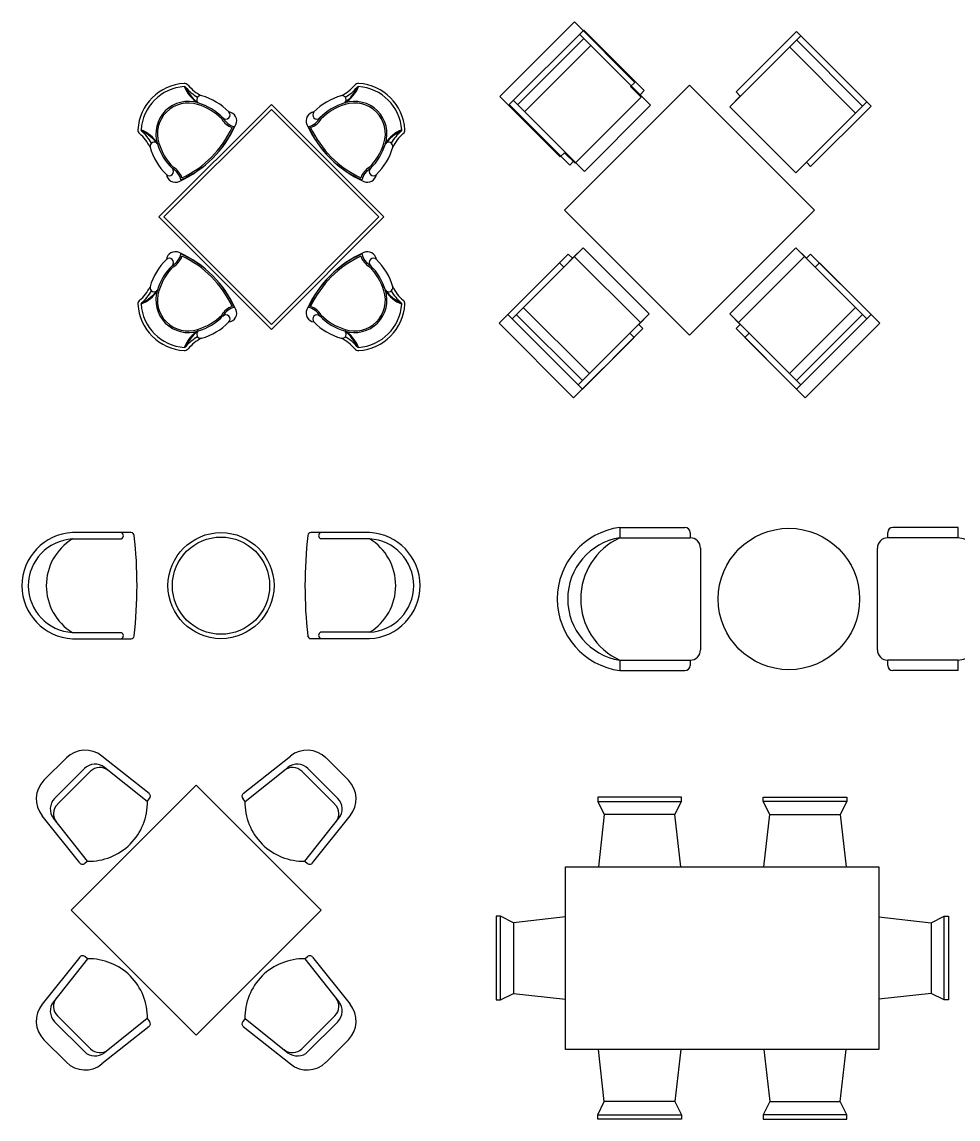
# Model space of a CAD drawing. Header units: inches. Extents: x -9234 to 10771, y 9659 to 27835.
# Drawn here: x -3495 to 1799, y 21239 to 27444 of the extents above; entities that cross this region are included whole.
import ezdxf

# ---------------------------------------------------------------- set-up
doc = ezdxf.new("R2010")
doc.units = ezdxf.units.IN
doc.header["$MEASUREMENT"] = 0
doc.layers.add('freecads.com', color=7, linetype='Continuous')

msp = doc.modelspace()

# ---------------------------------------------------------------- linework, layer by layer
at = {"extrusion": (0, 0, -1)}
for p, q in [((-792.9, 27022.8, 0), (-371.3, 27444.4, 0)), ((-371.3, 27444.4, 0), (-29.2, 27102.3, 0)), ((884.9, 27390.5, 0), (542.9, 27048.4, 0)), ((1306.5, 26968.9, 0), (884.9, 27390.5, 0)), ((-29.2, 27102.3, 0), (-53.1, 27078.5, 0)), ((-53.1, 27078.5, 0), (6.6, 27018.8, 0)), ((-450.8, 26680.7, 0), (-792.9, 27022.8, 0)), ((6.6, 27018.8, 0), (-367.3, 26644.9, 0)), ((566.7, 27024.6, 0), (507.1, 26964.9, 0)), ((542.9, 27048.4, 0), (566.7, 27024.6, 0)), ((507.1, 26964.9, 0), (880.9, 26591, 0)), ((964.5, 26626.8, 0), (1306.5, 26968.9, 0)), ((-427, 26704.6, 0), (-450.8, 26680.7, 0)), ((-367.3, 26644.9, 0), (-427, 26704.6, 0)), ((880.9, 26591, 0), (940.6, 26650.7, 0)), ((940.6, 26650.7, 0), (964.5, 26626.8, 0)), ((-405.4, 26131.7, 0), (-747.4, 25789.6, 0)), ((-381.5, 26107.8, 0), (-405.4, 26131.7, 0)), ((-321.8, 26167.5, 0), (-381.5, 26107.8, 0)), ((52, 25793.6, 0), (-321.8, 26167.5, 0)), ((556.7, 25743.9, 0), (930.6, 26117.8, 0)), ((930.6, 26117.8, 0), (990.3, 26058.2, 0)), ((990.3, 26058.2, 0), (1014.1, 26082, 0)), ((1014.1, 26082, 0), (1356.2, 25740, 0)), ((-747.4, 25789.6, 0), (-325.8, 25368, 0)), ((-7.6, 25733.9, 0), (52, 25793.6, 0)), ((-325.8, 25368, 0), (16.2, 25710.1, 0)), ((16.2, 25710.1, 0), (-7.6, 25733.9, 0)), ((616.4, 25684.3, 0), (556.7, 25743.9, 0)), ((1356.2, 25740, 0), (934.6, 25318.3, 0)), ((592.5, 25660.4, 0), (616.4, 25684.3, 0)), ((934.6, 25318.3, 0), (592.5, 25660.4, 0))]:
    msp.add_line(p, q, dxfattribs=at)
for p, q in [((-739.6, 26976.8, 0), (-318, 27398.4, 0)), ((-318, 27398.4, 0), (-739.6, 26976.8, 0)), ((-341.8, 27374.5, 0), (59.9, 26972.8, 0)), ((-318, 27398.4, 0), (24.1, 27056.3, 0)), ((-318, 27398.4, 0), (24.1, 27056.3, 0)), ((908.8, 27366.6, 0), (507.1, 26964.9, 0)), ((884.9, 27390.5, 0), (542.9, 27048.4, 0)), ((884.9, 27390.5, 0), (542.9, 27048.4, 0)), ((1306.5, 26968.9, 0), (884.9, 27390.5, 0)), ((884.9, 27390.5, 0), (1306.5, 26968.9, 0)), ((-318, 27350.6, 0), (-691.8, 26976.8, 0)), ((-278.2, 27310.9, 0), (-652.1, 26937, 0)), ((884.9, 27342.8, 0), (1258.8, 26968.9, 0)), ((845.1, 27303, 0), (1219, 26929.1, 0)), ((279.5, 27086.4, 0), (-427.6, 26379.3, 0)), ((-427.6, 26379.3, 0), (279.5, 27086.4, 0)), ((279.5, 27086.4, 0), (-427.6, 26379.3, 0)), ((24.1, 27056.3, 0), (0.2, 27032.4, 0)), ((24.1, 27056.3, 0), (0.2, 27032.4, 0)), ((986.7, 26379.3, 0), (279.5, 27086.4, 0)), ((279.5, 27086.4, 0), (986.7, 26379.3, 0)), ((986.7, 26379.3, 0), (279.5, 27086.4, 0)), ((-715.7, 27000.6, 0), (-314, 26598.9, 0)), ((0.2, 27032.4, 0), (59.9, 26972.8, 0)), ((566.7, 27024.6, 0), (507.1, 26964.9, 0)), ((542.9, 27048.4, 0), (566.7, 27024.6, 0)), ((542.9, 27048.4, 0), (566.7, 27024.6, 0)), ((-397.5, 26634.7, 0), (-739.6, 26976.8, 0)), ((-739.6, 26976.8, 0), (-397.5, 26634.7, 0)), ((59.9, 26972.8, 0), (-314, 26598.9, 0)), ((59.9, 26972.8, 0), (-314, 26598.9, 0)), ((507.1, 26964.9, 0), (880.9, 26591, 0)), ((507.1, 26964.9, 0), (880.9, 26591, 0)), ((1282.7, 26992.8, 0), (880.9, 26591, 0)), ((964.5, 26626.8, 0), (1306.5, 26968.9, 0)), ((1306.5, 26968.9, 0), (964.5, 26626.8, 0)), ((-373.6, 26658.6, 0), (-397.5, 26634.7, 0)), ((-373.6, 26658.6, 0), (-397.5, 26634.7, 0)), ((-314, 26598.9, 0), (-373.6, 26658.6, 0)), ((880.9, 26591, 0), (940.6, 26650.7, 0)), ((940.6, 26650.7, 0), (964.5, 26626.8, 0)), ((940.6, 26650.7, 0), (964.5, 26626.8, 0)), ((-427.6, 26379.3, 0), (279.5, 25672.1, 0)), ((279.5, 25672.1, 0), (-427.6, 26379.3, 0)), ((-427.6, 26379.3, 0), (279.5, 25672.1, 0)), ((279.5, 25672.1, 0), (986.7, 26379.3, 0)), ((986.7, 26379.3, 0), (279.5, 25672.1, 0)), ((279.5, 25672.1, 0), (986.7, 26379.3, 0)), ((-747.4, 25789.6, 0), (-405.4, 26131.7, 0)), ((-723.6, 25765.7, 0), (-321.8, 26167.5, 0)), ((-381.5, 26107.8, 0), (-405.4, 26131.7, 0)), ((52, 25793.6, 0), (-321.8, 26167.5, 0)), ((507.1, 25793.6, 0), (880.9, 26167.5, 0)), ((507.1, 25793.6, 0), (880.9, 26167.5, 0)), ((880.9, 26167.5, 0), (940.6, 26107.8, 0)), ((1282.7, 25765.7, 0), (880.9, 26167.5, 0)), ((940.6, 26107.8, 0), (964.5, 26131.7, 0)), ((940.6, 26107.8, 0), (964.5, 26131.7, 0)), ((964.5, 26131.7, 0), (1306.5, 25789.6, 0)), ((1306.5, 25789.6, 0), (964.5, 26131.7, 0)), ((-455, 26082, 0), (-797.1, 25740, 0)), ((-431.2, 26058.2, 0), (-455, 26082, 0)), ((-371.5, 26117.8, 0), (-431.2, 26058.2, 0)), ((2.4, 25743.9, 0), (-371.5, 26117.8, 0)), ((-286, 25455.5, 0), (-659.9, 25829.4, 0)), ((845.1, 25455.5, 0), (1219, 25829.4, 0)), ((-325.8, 25368, 0), (-747.4, 25789.6, 0)), ((-325.8, 25415.7, 0), (-699.7, 25789.6, 0)), ((-349.7, 25391.9, 0), (52, 25793.6, 0)), ((566.7, 25733.9, 0), (507.1, 25793.6, 0)), ((908.8, 25391.9, 0), (507.1, 25793.6, 0)), ((1306.5, 25789.6, 0), (884.9, 25368, 0)), ((884.9, 25415.7, 0), (1258.8, 25789.6, 0)), ((884.9, 25368, 0), (1306.5, 25789.6, 0)), ((-797.1, 25740, 0), (-375.5, 25318.3, 0)), ((-325.8, 25368, 0), (16.2, 25710.1, 0)), ((-57.3, 25684.3, 0), (2.4, 25743.9, 0)), ((16.2, 25710.1, 0), (-7.6, 25733.9, 0)), ((542.9, 25710.1, 0), (566.7, 25733.9, 0)), ((542.9, 25710.1, 0), (566.7, 25733.9, 0)), ((884.9, 25368, 0), (542.9, 25710.1, 0)), ((884.9, 25368, 0), (542.9, 25710.1, 0)), ((-375.5, 25318.3, 0), (-33.4, 25660.4, 0)), ((-33.4, 25660.4, 0), (-57.3, 25684.3, 0))]:
    msp.add_line(p, q)
at = {"layer": 'freecads.com', "extrusion": (0.006482, -0.001992, 0.999977)}
for p, q in [((-2720.9, 26341.2, -80.5), (-2084.5, 26977.6, -83.4)), ((-2692.9, 26341.2, -80.7), (-2084.5, 26949.6, -83.4)), ((-2084.5, 26977.6, -83.4), (-1448.1, 26341.2, -88.8)), ((-2084.5, 26949.6, -83.4), (-1476.1, 26341.2, -88.6)), ((-2084.5, 25704.8, -85.9), (-2720.9, 26341.2, -80.5)), ((-2084.5, 25732.8, -85.9), (-2692.9, 26341.2, -80.7)), ((-1448.1, 26341.2, -88.8), (-2084.5, 25704.8, -85.9)), ((-1476.1, 26341.2, -88.6), (-2084.5, 25732.8, -85.9))]:
    msp.add_line(p, q, dxfattribs=at)
at = {"layer": 'freecads.com'}
for p, q in [((-114.4, 24585.4), (253.7, 24585.4)), ((-114.4, 24585.4), (-114.4, 24526.5)), ((1798.5, 24585.4), (1430.5, 24585.4)), ((1798.5, 24526.5), (1798.5, 24585.4)), ((-2877.5, 24555.6), (-3209.6, 24555.6)), ((-3209.5, 24519.9), (-2932.3, 24519.9)), ((-1529.5, 24556.2), (-1861.6, 24556.3)), ((-1529.6, 24520.5), (-1806.8, 24520.5)), ((-114.4, 24526.5), (283.2, 24526.5)), ((283.2, 24555.9), (283.2, 24526.5)), ((1401, 24526.5), (1401, 24555.9)), ((1798.5, 24526.5), (1401, 24526.5)), ((342.1, 24467.6), (342.1, 23893.2)), ((1342.1, 23893.2), (1342.1, 24467.6)), ((-3209.6, 23991.3), (-2932.4, 23991.3)), ((-3209.6, 23955.6), (-2877.5, 23955.6)), ((-1861.7, 23956.3), (-1529.6, 23956.2)), ((-1529.6, 23991.9), (-1806.8, 23992)), ((-114.4, 23834.3), (283.2, 23834.3)), ((-114.4, 23834.3), (-114.4, 23775.4)), ((283.2, 23834.3), (283.2, 23804.8)), ((1401, 23804.8), (1401, 23834.3)), ((1798.5, 23834.3), (1401, 23834.3)), ((1798.5, 23775.4), (1798.5, 23834.3)), ((-114.4, 23775.4), (253.7, 23775.4)), ((1798.5, 23775.4), (1430.5, 23775.4)), ((-3370.6, 23155.2), (-3244.1, 23281.7)), ((-2776.5, 23079.7), (-3043, 23291.7)), ((-2243.4, 23079.7), (-1976.9, 23291.7)), ((-1775.8, 23281.7), (-1649.3, 23155.2)), ((-3310.3, 23052.9), (-3141.7, 23221.4)), ((-2786.5, 23035.4), (-3028.8, 23227.9)), ((-2233.4, 23035.4), (-1991.1, 23227.9)), ((-1878.2, 23221.4), (-1709.6, 23052.9)), ((-3294.7, 23019), (-3107.8, 23205.8)), ((-1912.1, 23205.8), (-1725.2, 23019)), ((-2510, 23128.2), (-3217.1, 22421.1)), ((-1802.8, 22421.1), (-2510, 23128.2)), ((-2786.5, 23035.4), (-2773.5, 23051.4)), ((-2233.4, 23035.4), (-2246.5, 23051.4)), ((234.4, 23059.9), (-238.7, 23059.9)), ((-238.7, 23059.9), (-238.7, 23035.3)), ((-238.7, 23035.3), (-201.8, 22961.5)), ((-238.7, 23035.3), (234.4, 23035.3)), ((197.5, 22961.5), (234.4, 23035.3)), ((234.4, 23035.3), (234.4, 23059.9)), ((696.5, 23035.3), (696.5, 23059.9)), ((696.5, 23059.9), (1169.5, 23059.9)), ((733.4, 22961.5), (696.5, 23035.3)), ((1169.5, 23035.3), (696.5, 23035.3)), ((1169.5, 23035.3), (1132.6, 22961.5)), ((1169.5, 23059.9), (1169.5, 23035.3)), ((-201.8, 22961.5), (-234.6, 22666.2)), ((197.5, 22961.5), (-201.8, 22961.5)), ((230.3, 22666.2), (197.5, 22961.5)), ((700.6, 22666.2), (733.4, 22961.5)), ((733.4, 22961.5), (1132.6, 22961.5)), ((1132.6, 22961.5), (1165.4, 22666.2)), ((-3168.6, 22687.6), (-3380.6, 22954.1)), ((-3124.3, 22697.6), (-3316.7, 22939.9)), ((-1895.6, 22697.6), (-1703.2, 22939.9)), ((-1851.3, 22687.6), (-1639.3, 22954.2)), ((-3124.3, 22697.6), (-3140.3, 22684.6)), ((-1895.6, 22697.6), (-1879.6, 22684.6)), ((-420.5, 22666.2), (1351.4, 22666.2)), ((-420.5, 21632.6), (-420.5, 22666.2)), ((1351.4, 22666.2), (1351.4, 21632.6)), ((-3217.1, 22421.1), (-2509.9, 21714)), ((-2509.9, 21714), (-1802.8, 22421.1)), ((-789.7, 22385.9), (-814.3, 22385.9)), ((-814.3, 22385.9), (-814.3, 21912.8)), ((-715.8, 22349), (-789.7, 22385.9)), ((-789.6, 21912.8), (-789.7, 22385.9)), ((-420.5, 22381.8), (-715.8, 22349)), ((-715.8, 22349), (-715.8, 21949.7)), ((1351.4, 22381.8), (1646.7, 22349)), ((1646.7, 22349), (1720.5, 22385.9)), ((1646.7, 22349), (1646.7, 21949.8)), ((1720.5, 22385.9), (1745.1, 22385.9)), ((1720.5, 21912.8), (1720.5, 22385.9)), ((1745.1, 22385.9), (1745.1, 21912.8)), ((-3168.6, 22154.5), (-3380.6, 21888)), ((-3124.3, 22144.5), (-3140.3, 22157.6)), ((-1895.6, 22144.5), (-1879.6, 22157.6)), ((-1851.3, 22154.5), (-1639.3, 21888)), ((-3124.3, 22144.5), (-3316.7, 21902.3)), ((-1895.6, 22144.5), (-1703.2, 21902.3)), ((-814.3, 21912.8), (-789.6, 21912.8)), ((-789.6, 21912.8), (-715.8, 21949.7)), ((-715.8, 21949.7), (-420.5, 21916.9)), ((1646.7, 21949.8), (1351.4, 21916.9)), ((1720.5, 21912.8), (1646.7, 21949.8)), ((1745.1, 21912.8), (1720.5, 21912.8)), ((-3141.7, 21620.7), (-3310.3, 21789.3)), ((-3107.8, 21636.3), (-3294.7, 21823.2)), ((-2786.5, 21806.7), (-3028.8, 21614.3)), ((-2786.5, 21806.7), (-2773.5, 21790.7)), ((-2233.4, 21806.7), (-2246.4, 21790.7)), ((-2233.4, 21806.7), (-1991.1, 21614.3)), ((-1725.2, 21823.2), (-1912.1, 21636.3)), ((-1709.6, 21789.3), (-1878.2, 21620.7)), ((-2776.5, 21762.4), (-3043, 21550.4)), ((-2243.4, 21762.4), (-1976.9, 21550.4)), ((-3244.1, 21560.4), (-3370.6, 21686.9)), ((-1775.8, 21560.4), (-1649.3, 21686.9)), ((1351.4, 21632.6), (-420.5, 21632.6)), ((-201.8, 21337.3), (-234.6, 21632.6)), ((230.3, 21632.6), (197.5, 21337.3)), ((700.6, 21632.6), (733.4, 21337.3)), ((1132.6, 21337.3), (1165.4, 21632.6)), ((-238.7, 21263.4), (-201.8, 21337.3)), ((197.5, 21337.3), (-201.8, 21337.3)), ((197.5, 21337.3), (234.4, 21263.4)), ((733.4, 21337.3), (696.5, 21263.4)), ((733.4, 21337.3), (1132.6, 21337.3)), ((1169.5, 21263.4), (1132.6, 21337.3)), ((-238.7, 21238.8), (-238.7, 21263.4)), ((-238.7, 21263.4), (234.4, 21263.4)), ((234.4, 21238.8), (-238.7, 21238.8)), ((234.4, 21263.4), (234.4, 21238.8)), ((696.5, 21263.4), (696.5, 21238.8)), ((1169.5, 21263.4), (696.5, 21263.4)), ((696.5, 21238.8), (1169.5, 21238.8)), ((1169.5, 21238.8), (1169.5, 21263.4))]:
    msp.add_line(p, q, dxfattribs=at)
for centre, radius in [((842.1, 24180.4), 400), ((-2369.6, 24255.9), 300), ((-2369.6, 24255.9), 275)]:
    msp.add_circle(centre, radius, dxfattribs=at)
for centre, radius, start, end in [((-2559.4, 26816.3, -77.7), 281.1, 93.88472, 176.21336), ((-2559.4, 26816.3, -77.7), 263.1, 93.86192, 176.18971), ((-2576.6, 27069.8, -77.9), 27, 39.64135, 93.88411), ((-2576.6, 27069.8, -78.1), 9, 39.62945, 93.88411), ((-2404.5, 27144.7, -78.4), 184.7, 200.89514, 239.25284), ((-2380.6, 27232.2, -78.1), 245.5, 219.64159, 240.32932), ((-2364, 27165.1, -78), 224.3, 203.52307, 233.0079), ((-2380.6, 27232.2, -78.2), 227.5, 219.64157, 244.18582), ((-1788.5, 27232.2, -78.2), 227.5, 295.81418, 320.35843), ((-1764.5, 27144.7, -78.4), 184.7, 300.74716, 339.10486), ((-1805, 27165.1, -78), 224.3, 306.9921, 336.47693), ((-1788.5, 27232.2, -78.1), 245.5, 299.67068, 320.35841), ((-1592.5, 27069.8, -77.9), 27, 86.11589, 140.35865), ((-1592.5, 27069.8, -78.1), 9, 86.11589, 140.37055), ((-1609.7, 26816.3, -77.7), 263.1, 3.81029, 86.13808), ((-1609.7, 26816.3, -77.7), 281.1, 3.78664, 86.11528), ((-2555, 26811.7, -78), 183, 72.15813, 197.84405), ((-2483.6, 27004, -78), 23.7, 80.29478, 229.73531), ((-2573.7, 26694.1, -79.1), 346.3, 44.09137, 74.23472), ((-1595.3, 26694.1, -79.1), 346.3, 105.76528, 135.90863), ((-1685.4, 27004, -78), 23.7, 310.26469, 99.70522), ((-1614, 26811.7, -78), 183, 342.15595, 107.84187), ((-2555, 26811.7, -78), 174, 72.12241, 197.87977), ((-2591.3, 26673.2, -78.7), 317.1, 44.62633, 73.56637), ((-2591.3, 26673.2, -79.1), 326.1, 44.4061, 73.54648), ((-2341.8, 26918.3, -79.1), 23.7, 225.60766, 45.00182), ((-2331.2, 26885.3, -79.2), 50.3, 334.77882, 83.13655), ((-1837.8, 26885.3, -79.2), 50.3, 96.86345, 205.22118), ((-1827.3, 26918.3, -79.1), 23.7, 134.99818, 314.39234), ((-1577.7, 26673.2, -79.1), 326.1, 106.45352, 135.5939), ((-1577.7, 26673.2, -78.7), 317.1, 106.43363, 135.37367), ((-1614, 26811.7, -78), 174, 342.12023, 107.87759), ((-2272.8, 26948, -78.7), 106.4, 209.30168, 251.64578), ((-2272.8, 26948, -79.1), 97.4, 208.61, 257.58402), ((-1896.2, 26948, -79.1), 97.4, 282.41598, 331.39), ((-1896.2, 26948, -78.7), 106.4, 288.35422, 330.69832), ((-2813.1, 26833.3, -77.9), 27, 176.11589, 230.35865), ((-2975.5, 26637.3, -78.2), 227.5, 25.81418, 50.35843), ((-2813.1, 26833.3, -78.1), 9, 176.11589, 230.37055), ((-2887.9, 26661.2, -78.4), 184.7, 30.74716, 69.10486), ((-2975.5, 26637.3, -78.1), 245.5, 29.67068, 50.35841), ((-2908.3, 26620.7, -78), 224.3, 36.9921, 66.47693), ((-2866.5, 27123.2, -81.9), 636.1, 294.06553, 335.93665), ((-2835.4, 27092.1, -76.5), 592.1, 293.83362, 336.16856), ((-2838.7, 27095.4, -78.7), 587.5, 295.01474, 334.98526), ((-1302.6, 27123.2, -81.9), 636.1, 204.06335, 245.93447), ((-1333.6, 27092.1, -76.5), 592.1, 203.83144, 246.16638), ((-1330.3, 27095.4, -78.7), 587.5, 205.01474, 244.98526), ((-1281.1, 26661.2, -78.4), 184.7, 110.89514, 149.25284), ((-1260.7, 26620.7, -78), 224.3, 113.52307, 143.0079), ((-1193.6, 26637.3, -78.1), 245.5, 129.64159, 150.32932), ((-1193.6, 26637.3, -78.2), 227.5, 129.64157, 154.18582), ((-1356, 26833.3, -78.1), 9, 309.62945, 3.88411), ((-1356, 26833.3, -77.9), 27, 309.64135, 3.88411), ((-2747.3, 26740.4, -78), 23.7, 40.26469, 189.70522), ((-2416.5, 26848, -79.1), 326.1, 196.45352, 225.5939), ((-2416.5, 26848, -78.7), 317.1, 196.43363, 225.37367), ((-1752.6, 26848, -78.7), 317.1, 314.62633, 343.56637), ((-1752.6, 26848, -79.1), 326.1, 314.4061, 343.54648), ((-1421.8, 26740.4, -78), 23.7, 350.29478, 139.73531), ((-2437.4, 26830.4, -79.1), 346.3, 195.76528, 225.90863), ((-1731.6, 26830.4, -79.1), 346.3, 314.09137, 344.23472), ((-2691.3, 26529.5, -78.7), 106.4, 18.35422, 60.69832), ((-1477.7, 26529.5, -78.7), 106.4, 119.30168, 161.64578), ((-2628.5, 26587.9, -79.2), 50.3, 186.86345, 295.22118), ((-2661.6, 26598.5, -79.1), 23.7, 224.99818, 44.39234), ((-2691.3, 26529.5, -79.1), 97.4, 12.41598, 61.39), ((-1477.7, 26529.5, -79.1), 97.4, 118.61, 167.58402), ((-1540.5, 26587.9, -79.2), 50.3, 244.77882, 353.13655), ((-1507.5, 26598.5, -79.1), 23.7, 135.60766, 315.00182), ((-2628.5, 26094.5, -79.2), 50.3, 64.77882, 173.13655), ((-2691.3, 26152.9, -79.1), 97.4, 298.61, 347.58402), ((-2866.5, 25559.3, -81.9), 636.1, 24.06335, 65.93447), ((-2835.4, 25590.3, -76.5), 592.1, 23.83144, 66.16638), ((-1302.6, 25559.3, -81.9), 636.1, 114.06553, 155.93665), ((-1333.6, 25590.3, -76.5), 592.1, 113.83362, 156.16856), ((-1477.7, 26152.9, -79.1), 97.4, 192.41598, 241.39), ((-1540.5, 26094.5, -79.2), 50.3, 6.86345, 115.22118), ((-2437.4, 25852, -79.1), 346.3, 134.09137, 164.23472), ((-2416.5, 25834.4, -79.1), 326.1, 134.4061, 163.54648), ((-2661.6, 26083.9, -79.1), 23.7, 315.60766, 135.00182), ((-2691.3, 26152.9, -78.7), 106.4, 299.30168, 341.64578), ((-2838.7, 25587, -78.7), 587.5, 25.01474, 64.98526), ((-1330.3, 25587, -78.7), 587.5, 115.01474, 154.98526), ((-1477.7, 26152.9, -78.7), 106.4, 198.35422, 240.69832), ((-1507.5, 26083.9, -79.1), 23.7, 44.99818, 224.39234), ((-1752.6, 25834.4, -79.1), 326.1, 16.45352, 45.5939), ((-1731.6, 25852, -79.1), 346.3, 15.76528, 45.90863), ((-2416.5, 25834.4, -78.7), 317.1, 134.62633, 163.56637), ((-1752.6, 25834.4, -78.7), 317.1, 16.43363, 45.37367), ((-2975.5, 26045.2, -78.2), 227.5, 309.64157, 334.18582), ((-2747.3, 25942.1, -78), 23.7, 170.29478, 319.73531), ((-1421.8, 25942.1, -78), 23.7, 220.26469, 9.70522), ((-1193.6, 26045.2, -78.2), 227.5, 205.81418, 230.35843), ((-2887.9, 26021.2, -78.4), 184.7, 290.89514, 329.25284), ((-2908.3, 26061.7, -78), 224.3, 293.52307, 323.0079), ((-2975.5, 26045.2, -78.1), 245.5, 309.64159, 330.32932), ((-2555, 25870.7, -78), 183, 162.15595, 287.84187), ((-2555, 25870.7, -78), 174, 162.12023, 287.87759), ((-1614, 25870.7, -78), 183, 252.15813, 17.84405), ((-1614, 25870.7, -78), 174, 252.12241, 17.87977), ((-1281.1, 26021.2, -78.4), 184.7, 210.74716, 249.10486), ((-1260.7, 26061.7, -78), 224.3, 216.9921, 246.47693), ((-1193.6, 26045.2, -78.1), 245.5, 209.67068, 230.35841), ((-2813.1, 25849.2, -77.9), 27, 129.64135, 183.88411), ((-2559.4, 25866.1, -77.7), 281.1, 183.78664, 266.11528), ((-2813.1, 25849.2, -78.1), 9, 129.62945, 183.88411), ((-2559.4, 25866.1, -77.7), 263.1, 183.81029, 266.13808), ((-2272.8, 25734.4, -78.7), 106.4, 108.35422, 150.69832), ((-2272.8, 25734.4, -79.1), 97.4, 102.41598, 151.39), ((-2331.2, 25797.2, -79.2), 50.3, 276.86345, 25.22118), ((-1837.8, 25797.2, -79.2), 50.3, 154.77882, 263.13655), ((-1896.2, 25734.4, -79.1), 97.4, 28.61, 77.58402), ((-1896.2, 25734.4, -78.7), 106.4, 29.30168, 71.64578), ((-1609.7, 25866.1, -77.7), 263.1, 273.86192, 356.18971), ((-1609.7, 25866.1, -77.7), 281.1, 273.88472, 356.21336), ((-1356, 25849.2, -78.1), 9, 356.11589, 50.37055), ((-1356, 25849.2, -77.9), 27, 356.11589, 50.35865), ((-2591.3, 26009.3, -78.7), 317.1, 286.43363, 315.37367), ((-2591.3, 26009.3, -79.1), 326.1, 286.45352, 315.5939), ((-2341.8, 25764.1, -79.1), 23.7, 314.99818, 134.39234), ((-1827.3, 25764.1, -79.1), 23.7, 45.60766, 225.00182), ((-1577.7, 26009.3, -79.1), 326.1, 224.4061, 253.54648), ((-1577.7, 26009.3, -78.7), 317.1, 224.62633, 253.56637), ((-2404.5, 25537.8, -78.4), 184.7, 120.74716, 159.10486), ((-2364, 25517.4, -78), 224.3, 126.9921, 156.47693), ((-2483.6, 25678.4, -78), 23.7, 130.26469, 279.70522), ((-2573.7, 25988.3, -79.1), 346.3, 285.76528, 315.90863), ((-1595.3, 25988.3, -79.1), 346.3, 224.09137, 254.23472), ((-1685.4, 25678.4, -78), 23.7, 260.29478, 49.73531), ((-1764.5, 25537.8, -78.4), 184.7, 20.89514, 59.25284), ((-1805, 25517.4, -78), 224.3, 23.52307, 53.0079), ((-2380.6, 25450.2, -78.1), 245.5, 119.67068, 140.35841), ((-2380.6, 25450.2, -78.2), 227.5, 115.81418, 140.35843), ((-1788.5, 25450.2, -78.2), 227.5, 39.64157, 64.18582), ((-1788.5, 25450.2, -78.1), 245.5, 39.64159, 60.32932), ((-2576.6, 25612.6, -77.9), 27, 266.11589, 320.35865), ((-2576.6, 25612.6, -78.1), 9, 266.11589, 320.37055), ((-1592.5, 25612.6, -77.9), 27, 219.64135, 273.88411), ((-1592.5, 25612.6, -78.1), 9, 219.62945, 273.88411), ((-59.1, 24180.4), 408.8, 97.77582, 262.22418), ((253.7, 24555.9), 29.5, 0, 90), ((1430.5, 24555.9), 29.5, 90, 180), ((-3194.9, 24255.6), 300.4, 92.79454, 267.19807), ((-3194.9, 24255.6), 264.7, 93.17423, 266.81026), ((-3048.4, 24255.6), 309.6, 121.36871, 238.61577), ((-2942, 24537.7), 20.3, 298.54617, 61.43831), ((-2877.5, 24537.7), 17.9, 6.43646, 89.99224), ((-5509.5, 24255.9), 2664.9, 353.87177, 6.11349), ((770.3, 24255.9), 2664.9, 173.87177, 186.11349), ((-1861.6, 24538.4), 17.9, 89.99224, 173.54803), ((-1797, 24538.4), 20.3, 118.54617, 241.43831), ((-1544.2, 24256.2), 300.4, 272.79454, 87.19807), ((-1544.3, 24256.2), 264.7, 273.17423, 86.81026), ((-1690.8, 24256.2), 309.6, 301.36871, 58.61577), ((-58.3, 24180.4), 350.6, 99.20019, 260.79981), ((46.3, 24180.4), 381.6, 114.89999, 245.10001), ((283.2, 24467.6), 58.9, 0, 90), ((1401, 24467.6), 58.9, 90, 180), ((1742.5, 24180.4), 350.6, 279.20019, 80.79981), ((-2942.1, 23973.4), 20.3, 298.54617, 61.43831), ((-2877.5, 23973.4), 17.9, 269.99224, 353.54803), ((-1861.7, 23974.1), 17.9, 186.43646, 269.99224), ((-1797.1, 23974.1), 20.3, 118.54617, 241.43831), ((283.2, 23893.2), 58.9, 270, 0), ((1401, 23893.2), 58.9, 180, 270), ((253.7, 23804.8), 29.5, 270, 0), ((1430.5, 23804.8), 29.5, 180, 270), ((-3138, 23175.6), 150, 50.71079, 135.0002), ((-1881.9, 23175.6), 150, 45.0002, 129.2896), ((-3081.6, 23161.3), 85, 51.53414, 135.0002), ((-3054.8, 23152.8), 75, 50.71079, 135.0002), ((-1965.1, 23152.8), 75, 45.0002, 129.2896), ((-1938.3, 23161.3), 85, 45.0002, 128.46626), ((-3264.5, 23049.1), 150, 135.0002, 219.2896), ((-1755.4, 23049.1), 150, 320.71079, 45.0002), ((-3250.2, 22992.7), 85, 135.0002, 218.46626), ((-3117.8, 23028.9), 331.9, 268.74637, 1.25403), ((-2788.9, 23064.1), 20, 320.71079, 51.50074), ((-2231, 23064.1), 20, 128.49965, 219.2896), ((-1902.2, 23028.9), 331.9, 178.74637, 271.25403), ((-1769.7, 22992.8), 85, 321.53414, 45.0002), ((-3241.7, 22965.9), 75, 135.0002, 219.2896), ((-1778.2, 22965.9), 75, 320.71079, 45.0002), ((-3152.9, 22700), 20, 218.49965, 309.2896), ((-1867, 22700.1), 20, 230.71079, 321.50074), ((-3152.9, 22142.1), 20, 50.71079, 141.50074), ((-1867, 22142.1), 20, 38.49965, 129.2896), ((-3117.7, 21813.3), 331.9, 358.74637, 91.25403), ((-1902.2, 21813.3), 331.9, 88.74637, 181.25403), ((-3241.7, 21876.2), 75, 140.71079, 225.0002), ((-1778.2, 21876.2), 75, 315.0002, 39.2896), ((-3264.5, 21793), 150, 140.71079, 225.0002), ((-3250.2, 21849.4), 85, 141.53414, 225.0002), ((-1769.7, 21849.4), 85, 315.0002, 38.46626), ((-1755.4, 21793), 150, 315.0002, 39.2896), ((-2788.9, 21778.1), 20, 308.49965, 39.2896), ((-2231, 21778.1), 20, 140.71079, 231.50074), ((-3081.6, 21680.8), 85, 225.0002, 308.46626), ((-3054.8, 21689.4), 75, 225.0002, 309.2896), ((-1965.1, 21689.4), 75, 230.71079, 315.0002), ((-1938.3, 21680.8), 85, 231.53414, 315.0002), ((-3138, 21666.5), 150, 225.0002, 309.2896), ((-1881.9, 21666.5), 150, 230.71079, 315.0002)]:
    msp.add_arc(centre, radius, start, end, dxfattribs=at)

doc.saveas('drawing.dxf')
